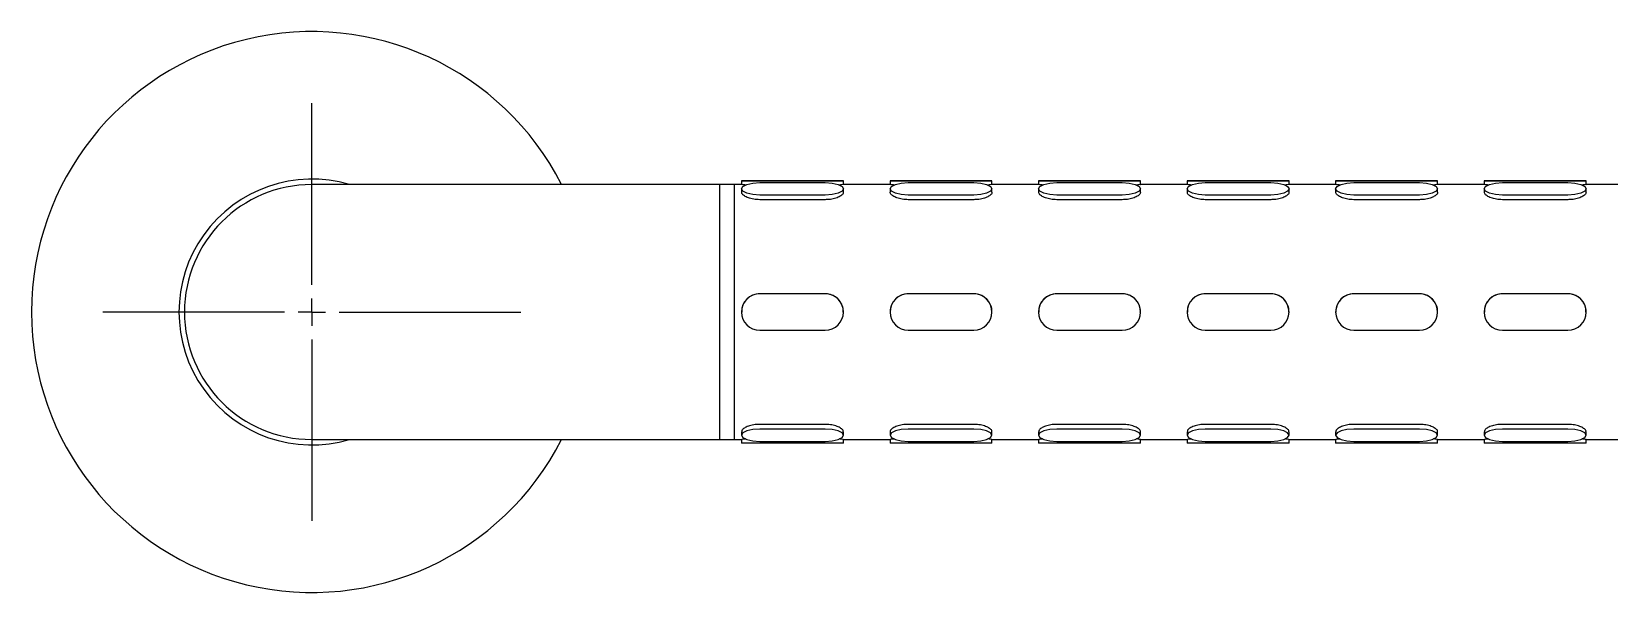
# Model space of a CAD drawing. Extents: x 0 to 3255, y 0 to 2385.
# Drawn here: x 1354.8 to 1571.5, y 1458.6 to 1535.6 of the extents above; entities that cross this region are included whole.
import ezdxf

# ---------------------------------------------------------------- set-up
doc = ezdxf.new("R2010")
doc.units = 0
doc.header["$LTSCALE"] = 10
doc.header["$MEASUREMENT"] = 0
doc.linetypes.add('CENTERX2', pattern=[20.32, 12.7, -2.54, 2.54, -2.54])
doc.layers.get('0').update_dxf_attribs({"linetype": 'CONTINUOUS'})
doc.layers.add('中心线层', color=1, linetype='CENTERX2', lineweight=25)

# ---------------------------------------------------------------- blocks, each defined once
blk = doc.blocks.new('SW_CENTERMARKSYMBOL_0')
at = {"layer": '中心线层', "color": 0}
for p, q in [((0, 1.25), (0, 9.5625)), ((-1.25, 0), (-9.5625, 0)), ((0, 0), (-0.625, 0)), ((0, 0), (0, 0.625)), ((0, 0), (0, -0.625)), ((0, 0), (0.625, 0)), ((1.25, 0), (9.5625, 0)), ((0, -1.25), (0, -9.5625))]:
    blk.add_line(p, q, dxfattribs=at)

msp = doc.modelspace()

# ---------------------------------------------------------------- linework, layer by layer
at = {"color": 7, "linetype": 'Continuous', "lineweight": 25}
for p, q in [((1452.32, 1515.1), (1452.32, 1514.6)), ((1454.82, 1515.1), (1463.82, 1515.1)), ((1463.82, 1515.1), (1454.82, 1515.1)), ((1454.82, 1514.87), (1463.82, 1514.87)), ((1466.32, 1514.6), (1466.32, 1515.1)), ((1472.72, 1515.1), (1472.72, 1514.6)), ((1475.22, 1515.1), (1484.22, 1515.1)), ((1484.22, 1515.1), (1475.22, 1515.1)), ((1475.22, 1514.87), (1484.22, 1514.87)), ((1486.72, 1514.6), (1486.72, 1515.1)), ((1493.12, 1515.1), (1493.12, 1514.6)), ((1495.62, 1515.1), (1504.62, 1515.1)), ((1504.62, 1515.1), (1495.62, 1515.1)), ((1495.62, 1514.87), (1504.62, 1514.87)), ((1507.12, 1514.6), (1507.12, 1515.1)), ((1513.52, 1515.1), (1513.52, 1514.6)), ((1516.02, 1515.1), (1525.02, 1515.1)), ((1525.02, 1515.1), (1516.02, 1515.1)), ((1516.02, 1514.87), (1525.02, 1514.87)), ((1527.52, 1514.6), (1527.52, 1515.1)), ((1533.92, 1515.1), (1533.92, 1514.6)), ((1536.42, 1515.1), (1545.42, 1515.1)), ((1545.42, 1515.1), (1536.42, 1515.1)), ((1536.42, 1514.87), (1545.42, 1514.87)), ((1547.92, 1514.6), (1547.92, 1515.1)), ((1554.32, 1515.1), (1554.32, 1514.6)), ((1556.82, 1515.1), (1565.82, 1515.1)), ((1565.82, 1515.1), (1556.82, 1515.1)), ((1556.82, 1514.87), (1565.82, 1514.87)), ((1568.32, 1514.6), (1568.32, 1515.1)), ((1418.32, 1514.6), (1393.32, 1514.6)), ((1449.32, 1514.6), (1418.32, 1514.6)), ((1451.32, 1514.6), (1449.32, 1514.6)), ((1449.32, 1514.6), (1449.32, 1479.6)), ((1452.36, 1514.6), (1451.32, 1514.6)), ((1451.32, 1514.6), (1451.32, 1497.1)), ((1451.32, 1514.6), (1451.32, 1479.6)), ((1452.32, 1514.02), (1452.32, 1513.54)), ((1463.82, 1513.16), (1454.82, 1513.16)), ((1472.76, 1514.6), (1466.29, 1514.6)), ((1466.32, 1513.54), (1466.32, 1514.02)), ((1472.72, 1514.02), (1472.72, 1513.54)), ((1484.22, 1513.16), (1475.22, 1513.16)), ((1493.16, 1514.6), (1486.69, 1514.6)), ((1486.72, 1513.54), (1486.72, 1514.02)), ((1493.12, 1514.02), (1493.12, 1513.54)), ((1504.62, 1513.16), (1495.62, 1513.16)), ((1513.56, 1514.6), (1507.09, 1514.6)), ((1507.12, 1513.54), (1507.12, 1514.02)), ((1513.52, 1514.02), (1513.52, 1513.54)), ((1525.02, 1513.16), (1516.02, 1513.16)), ((1533.96, 1514.6), (1527.49, 1514.6)), ((1527.52, 1513.54), (1527.52, 1514.02)), ((1533.92, 1514.02), (1533.92, 1513.54)), ((1545.42, 1513.16), (1536.42, 1513.16)), ((1554.36, 1514.6), (1547.89, 1514.6)), ((1547.92, 1513.54), (1547.92, 1514.02)), ((1554.32, 1514.02), (1554.32, 1513.54)), ((1565.82, 1513.16), (1556.82, 1513.16)), ((1574.76, 1514.6), (1568.29, 1514.6)), ((1568.32, 1513.54), (1568.32, 1514.02)), ((1463.82, 1512.52), (1454.82, 1512.52)), ((1484.22, 1512.52), (1475.22, 1512.52)), ((1504.62, 1512.52), (1495.62, 1512.52)), ((1525.02, 1512.52), (1516.02, 1512.52)), ((1545.42, 1512.52), (1536.42, 1512.52)), ((1565.82, 1512.52), (1556.82, 1512.52)), ((1463.82, 1499.6), (1454.82, 1499.6)), ((1463.82, 1499.6), (1454.82, 1499.6)), ((1484.22, 1499.6), (1475.22, 1499.6)), ((1484.22, 1499.6), (1475.22, 1499.6)), ((1504.62, 1499.6), (1495.62, 1499.6)), ((1504.62, 1499.6), (1495.62, 1499.6)), ((1525.02, 1499.6), (1516.02, 1499.6)), ((1525.02, 1499.6), (1516.02, 1499.6)), ((1545.42, 1499.6), (1536.42, 1499.6)), ((1545.42, 1499.6), (1536.42, 1499.6)), ((1565.82, 1499.6), (1556.82, 1499.6)), ((1565.82, 1499.6), (1556.82, 1499.6)), ((1451.32, 1497.1), (1451.32, 1479.6)), ((1452.32, 1497.1), (1452.32, 1497.1)), ((1466.32, 1497.1), (1466.32, 1497.1)), ((1472.72, 1497.1), (1472.72, 1497.1)), ((1486.72, 1497.1), (1486.72, 1497.1)), ((1493.12, 1497.1), (1493.12, 1497.1)), ((1507.12, 1497.1), (1507.12, 1497.1)), ((1513.52, 1497.1), (1513.52, 1497.1)), ((1527.52, 1497.1), (1527.52, 1497.1)), ((1533.92, 1497.1), (1533.92, 1497.1)), ((1547.92, 1497.1), (1547.92, 1497.1)), ((1554.32, 1497.1), (1554.32, 1497.1)), ((1568.32, 1497.1), (1568.32, 1497.1)), ((1454.82, 1494.6), (1463.82, 1494.6)), ((1475.22, 1494.6), (1484.22, 1494.6)), ((1495.62, 1494.6), (1504.62, 1494.6)), ((1516.02, 1494.6), (1525.02, 1494.6)), ((1536.42, 1494.6), (1545.42, 1494.6)), ((1556.82, 1494.6), (1565.82, 1494.6)), ((1452.32, 1480.66), (1452.32, 1480.19)), ((1463.82, 1481.68), (1454.82, 1481.68)), ((1463.82, 1481.04), (1454.82, 1481.04)), ((1466.32, 1480.19), (1466.32, 1480.66)), ((1472.72, 1480.66), (1472.72, 1480.19)), ((1484.22, 1481.68), (1475.22, 1481.68)), ((1484.22, 1481.04), (1475.22, 1481.04)), ((1486.72, 1480.19), (1486.72, 1480.66)), ((1493.12, 1480.66), (1493.12, 1480.19)), ((1504.62, 1481.68), (1495.62, 1481.68)), ((1504.62, 1481.04), (1495.62, 1481.04)), ((1507.12, 1480.19), (1507.12, 1480.66)), ((1513.52, 1480.66), (1513.52, 1480.19)), ((1525.02, 1481.68), (1516.02, 1481.68)), ((1525.02, 1481.04), (1516.02, 1481.04)), ((1527.52, 1480.19), (1527.52, 1480.66)), ((1533.92, 1480.66), (1533.92, 1480.19)), ((1545.42, 1481.68), (1536.42, 1481.68)), ((1545.42, 1481.04), (1536.42, 1481.04)), ((1547.92, 1480.19), (1547.92, 1480.66)), ((1554.32, 1480.66), (1554.32, 1480.19)), ((1565.82, 1481.68), (1556.82, 1481.68)), ((1565.82, 1481.04), (1556.82, 1481.04)), ((1568.32, 1480.19), (1568.32, 1480.66)), ((1393.32, 1479.6), (1418.32, 1479.6)), ((1418.32, 1479.6), (1449.32, 1479.6)), ((1449.32, 1479.6), (1451.32, 1479.6)), ((1451.32, 1479.6), (1452.36, 1479.6)), ((1452.32, 1479.61), (1452.32, 1479.1)), ((1454.82, 1479.33), (1463.82, 1479.33)), ((1463.82, 1479.1), (1454.82, 1479.1)), ((1466.29, 1479.6), (1472.76, 1479.6)), ((1466.32, 1479.1), (1466.32, 1479.61)), ((1472.72, 1479.61), (1472.72, 1479.1)), ((1475.22, 1479.33), (1484.22, 1479.33)), ((1484.22, 1479.1), (1475.22, 1479.1)), ((1486.69, 1479.6), (1493.16, 1479.6)), ((1486.72, 1479.1), (1486.72, 1479.61)), ((1493.12, 1479.61), (1493.12, 1479.1)), ((1495.62, 1479.33), (1504.62, 1479.33)), ((1504.62, 1479.1), (1495.62, 1479.1)), ((1507.09, 1479.6), (1513.56, 1479.6)), ((1507.12, 1479.1), (1507.12, 1479.61)), ((1513.52, 1479.61), (1513.52, 1479.1)), ((1516.02, 1479.33), (1525.02, 1479.33)), ((1525.02, 1479.1), (1516.02, 1479.1)), ((1527.49, 1479.6), (1533.96, 1479.6)), ((1527.52, 1479.1), (1527.52, 1479.61)), ((1533.92, 1479.61), (1533.92, 1479.1)), ((1536.42, 1479.33), (1545.42, 1479.33)), ((1545.42, 1479.1), (1536.42, 1479.1)), ((1547.89, 1479.6), (1554.36, 1479.6)), ((1547.92, 1479.1), (1547.92, 1479.61)), ((1554.32, 1479.61), (1554.32, 1479.1)), ((1556.82, 1479.33), (1565.82, 1479.33)), ((1565.82, 1479.1), (1556.82, 1479.1)), ((1568.29, 1479.6), (1574.76, 1479.6)), ((1568.32, 1479.1), (1568.32, 1479.61))]:
    msp.add_line(p, q, dxfattribs=at)
at = {"color": 7, "linetype": 'Continuous', "lineweight": 25, "flags": 128}
for points in [[(1454.82, 1515.1), (1453.87, 1515.1), (1453.06, 1515.1), (1452.51, 1515.1), (1452.32, 1515.1), (1452.51, 1515.1), (1453.06, 1515.1), (1453.87, 1515.1), (1454.82, 1515.1)], [(1454.82, 1513.16), (1453.87, 1513.23), (1453.06, 1513.41), (1452.51, 1513.69), (1452.32, 1514.02), (1452.51, 1514.35), (1453.06, 1514.62), (1453.87, 1514.81), (1454.82, 1514.87)], [(1463.82, 1515.1), (1464.78, 1515.1), (1465.59, 1515.1), (1466.13, 1515.1), (1466.32, 1515.1), (1466.13, 1515.1), (1465.59, 1515.1), (1464.78, 1515.1), (1463.82, 1515.1)], [(1463.82, 1514.87), (1464.78, 1514.81), (1465.59, 1514.62), (1466.13, 1514.35), (1466.32, 1514.02), (1466.13, 1513.69), (1465.59, 1513.41), (1464.78, 1513.23), (1463.82, 1513.16)], [(1475.22, 1515.1), (1474.27, 1515.1), (1473.46, 1515.1), (1472.91, 1515.1), (1472.72, 1515.1), (1472.91, 1515.1), (1473.46, 1515.1), (1474.27, 1515.1), (1475.22, 1515.1)], [(1475.22, 1513.16), (1474.27, 1513.23), (1473.46, 1513.41), (1472.91, 1513.69), (1472.72, 1514.02), (1472.91, 1514.35), (1473.46, 1514.62), (1474.27, 1514.81), (1475.22, 1514.87)], [(1484.22, 1515.1), (1485.18, 1515.1), (1485.99, 1515.1), (1486.53, 1515.1), (1486.72, 1515.1), (1486.53, 1515.1), (1485.99, 1515.1), (1485.18, 1515.1), (1484.22, 1515.1)], [(1484.22, 1514.87), (1485.18, 1514.81), (1485.99, 1514.62), (1486.53, 1514.35), (1486.72, 1514.02), (1486.53, 1513.69), (1485.99, 1513.41), (1485.18, 1513.23), (1484.22, 1513.16)], [(1495.62, 1515.1), (1494.67, 1515.1), (1493.86, 1515.1), (1493.31, 1515.1), (1493.12, 1515.1), (1493.31, 1515.1), (1493.86, 1515.1), (1494.67, 1515.1), (1495.62, 1515.1)], [(1495.62, 1513.16), (1494.67, 1513.23), (1493.86, 1513.41), (1493.31, 1513.69), (1493.12, 1514.02), (1493.31, 1514.35), (1493.86, 1514.62), (1494.67, 1514.81), (1495.62, 1514.87)], [(1504.62, 1515.1), (1505.58, 1515.1), (1506.39, 1515.1), (1506.93, 1515.1), (1507.12, 1515.1), (1506.93, 1515.1), (1506.39, 1515.1), (1505.58, 1515.1), (1504.62, 1515.1)], [(1504.62, 1514.87), (1505.58, 1514.81), (1506.39, 1514.62), (1506.93, 1514.35), (1507.12, 1514.02), (1506.93, 1513.69), (1506.39, 1513.41), (1505.58, 1513.23), (1504.62, 1513.16)], [(1516.02, 1515.1), (1515.07, 1515.1), (1514.26, 1515.1), (1513.71, 1515.1), (1513.52, 1515.1), (1513.71, 1515.1), (1514.26, 1515.1), (1515.07, 1515.1), (1516.02, 1515.1)], [(1516.02, 1513.16), (1515.07, 1513.23), (1514.26, 1513.41), (1513.71, 1513.69), (1513.52, 1514.02), (1513.71, 1514.35), (1514.26, 1514.62), (1515.07, 1514.81), (1516.02, 1514.87)], [(1525.02, 1515.1), (1525.98, 1515.1), (1526.79, 1515.1), (1527.33, 1515.1), (1527.52, 1515.1), (1527.33, 1515.1), (1526.79, 1515.1), (1525.98, 1515.1), (1525.02, 1515.1)], [(1525.02, 1514.87), (1525.98, 1514.81), (1526.79, 1514.62), (1527.33, 1514.35), (1527.52, 1514.02), (1527.33, 1513.69), (1526.79, 1513.41), (1525.98, 1513.23), (1525.02, 1513.16)], [(1536.42, 1515.1), (1535.47, 1515.1), (1534.66, 1515.1), (1534.11, 1515.1), (1533.92, 1515.1), (1534.11, 1515.1), (1534.66, 1515.1), (1535.47, 1515.1), (1536.42, 1515.1)], [(1536.42, 1513.16), (1535.47, 1513.23), (1534.66, 1513.41), (1534.11, 1513.69), (1533.92, 1514.02), (1534.11, 1514.35), (1534.66, 1514.62), (1535.47, 1514.81), (1536.42, 1514.87)], [(1545.42, 1515.1), (1546.38, 1515.1), (1547.19, 1515.1), (1547.73, 1515.1), (1547.92, 1515.1), (1547.73, 1515.1), (1547.19, 1515.1), (1546.38, 1515.1), (1545.42, 1515.1)], [(1545.42, 1514.87), (1546.38, 1514.81), (1547.19, 1514.62), (1547.73, 1514.35), (1547.92, 1514.02), (1547.73, 1513.69), (1547.19, 1513.41), (1546.38, 1513.23), (1545.42, 1513.16)], [(1556.82, 1515.1), (1555.87, 1515.1), (1555.06, 1515.1), (1554.51, 1515.1), (1554.32, 1515.1), (1554.51, 1515.1), (1555.06, 1515.1), (1555.87, 1515.1), (1556.82, 1515.1)], [(1556.82, 1513.16), (1555.87, 1513.23), (1555.06, 1513.41), (1554.51, 1513.69), (1554.32, 1514.02), (1554.51, 1514.35), (1555.06, 1514.62), (1555.87, 1514.81), (1556.82, 1514.87)], [(1565.82, 1515.1), (1566.78, 1515.1), (1567.59, 1515.1), (1568.13, 1515.1), (1568.32, 1515.1), (1568.13, 1515.1), (1567.59, 1515.1), (1566.78, 1515.1), (1565.82, 1515.1)], [(1565.82, 1514.87), (1566.78, 1514.81), (1567.59, 1514.62), (1568.13, 1514.35), (1568.32, 1514.02), (1568.13, 1513.69), (1567.59, 1513.41), (1566.78, 1513.23), (1565.82, 1513.16)], [(1454.82, 1481.04), (1453.87, 1480.98), (1453.06, 1480.79), (1452.51, 1480.52), (1452.32, 1480.19), (1452.51, 1479.86), (1453.06, 1479.58), (1453.87, 1479.4), (1454.82, 1479.33)], [(1463.82, 1479.33), (1464.78, 1479.4), (1465.59, 1479.58), (1466.13, 1479.86), (1466.32, 1480.19), (1466.13, 1480.52), (1465.59, 1480.79), (1464.78, 1480.98), (1463.82, 1481.04)], [(1475.22, 1481.04), (1474.27, 1480.98), (1473.46, 1480.79), (1472.91, 1480.52), (1472.72, 1480.19), (1472.91, 1479.86), (1473.46, 1479.58), (1474.27, 1479.4), (1475.22, 1479.33)], [(1484.22, 1479.33), (1485.18, 1479.4), (1485.99, 1479.58), (1486.53, 1479.86), (1486.72, 1480.19), (1486.53, 1480.52), (1485.99, 1480.79), (1485.18, 1480.98), (1484.22, 1481.04)], [(1495.62, 1481.04), (1494.67, 1480.98), (1493.86, 1480.79), (1493.31, 1480.52), (1493.12, 1480.19), (1493.31, 1479.86), (1493.86, 1479.58), (1494.67, 1479.4), (1495.62, 1479.33)], [(1504.62, 1479.33), (1505.58, 1479.4), (1506.39, 1479.58), (1506.93, 1479.86), (1507.12, 1480.19), (1506.93, 1480.52), (1506.39, 1480.79), (1505.58, 1480.98), (1504.62, 1481.04)], [(1516.02, 1481.04), (1515.07, 1480.98), (1514.26, 1480.79), (1513.71, 1480.52), (1513.52, 1480.19), (1513.71, 1479.86), (1514.26, 1479.58), (1515.07, 1479.4), (1516.02, 1479.33)], [(1525.02, 1479.33), (1525.98, 1479.4), (1526.79, 1479.58), (1527.33, 1479.86), (1527.52, 1480.19), (1527.33, 1480.52), (1526.79, 1480.79), (1525.98, 1480.98), (1525.02, 1481.04)], [(1536.42, 1481.04), (1535.47, 1480.98), (1534.66, 1480.79), (1534.11, 1480.52), (1533.92, 1480.19), (1534.11, 1479.86), (1534.66, 1479.58), (1535.47, 1479.4), (1536.42, 1479.33)], [(1545.42, 1479.33), (1546.38, 1479.4), (1547.19, 1479.58), (1547.73, 1479.86), (1547.92, 1480.19), (1547.73, 1480.52), (1547.19, 1480.79), (1546.38, 1480.98), (1545.42, 1481.04)], [(1556.82, 1481.04), (1555.87, 1480.98), (1555.06, 1480.79), (1554.51, 1480.52), (1554.32, 1480.19), (1554.51, 1479.86), (1555.06, 1479.58), (1555.87, 1479.4), (1556.82, 1479.33)], [(1565.82, 1479.33), (1566.78, 1479.4), (1567.59, 1479.58), (1568.13, 1479.86), (1568.32, 1480.19), (1568.13, 1480.52), (1567.59, 1480.79), (1566.78, 1480.98), (1565.82, 1481.04)], [(1454.82, 1479.1), (1453.87, 1479.1), (1453.06, 1479.1), (1452.51, 1479.1), (1452.32, 1479.1)], [(1466.32, 1479.1), (1466.13, 1479.1), (1465.59, 1479.1), (1464.78, 1479.1), (1463.82, 1479.1)], [(1475.22, 1479.1), (1474.27, 1479.1), (1473.46, 1479.1), (1472.91, 1479.1), (1472.72, 1479.1)], [(1486.72, 1479.1), (1486.53, 1479.1), (1485.99, 1479.1), (1485.18, 1479.1), (1484.22, 1479.1)], [(1495.62, 1479.1), (1494.67, 1479.1), (1493.86, 1479.1), (1493.31, 1479.1), (1493.12, 1479.1)], [(1507.12, 1479.1), (1506.93, 1479.1), (1506.39, 1479.1), (1505.58, 1479.1), (1504.62, 1479.1)], [(1516.02, 1479.1), (1515.07, 1479.1), (1514.26, 1479.1), (1513.71, 1479.1), (1513.52, 1479.1)], [(1527.52, 1479.1), (1527.33, 1479.1), (1526.79, 1479.1), (1525.98, 1479.1), (1525.02, 1479.1)], [(1536.42, 1479.1), (1535.47, 1479.1), (1534.66, 1479.1), (1534.11, 1479.1), (1533.92, 1479.1)], [(1547.92, 1479.1), (1547.73, 1479.1), (1547.19, 1479.1), (1546.38, 1479.1), (1545.42, 1479.1)], [(1556.82, 1479.1), (1555.87, 1479.1), (1555.06, 1479.1), (1554.51, 1479.1), (1554.32, 1479.1)], [(1568.32, 1479.1), (1568.13, 1479.1), (1567.59, 1479.1), (1566.78, 1479.1), (1565.82, 1479.1)]]:
    msp.add_lwpolyline(points, dxfattribs=at)
at = {"color": 7, "linetype": 'Continuous', "lineweight": 25}
for centre, radius, start, end in [((1393.32, 1497.1), 38.5, 27.0357, 332.9643), ((1393.32, 1497.1), 18.25, 73.517, 286.483), ((1393.32, 1497.1), 17.5, 90, 180), ((1454.82, 1497.1), 2.5, 90, 270), ((1463.82, 1497.1), 2.5, 270, 90), ((1475.22, 1497.1), 2.5, 90, 270), ((1484.22, 1497.1), 2.5, 270, 90), ((1495.62, 1497.1), 2.5, 90, 270), ((1504.62, 1497.1), 2.5, 270, 90), ((1516.02, 1497.1), 2.5, 90, 270), ((1525.02, 1497.1), 2.5, 270, 90), ((1536.42, 1497.1), 2.5, 90, 270), ((1545.42, 1497.1), 2.5, 270, 90), ((1556.82, 1497.1), 2.5, 90, 270), ((1565.82, 1497.1), 2.5, 270, 90), ((1393.32, 1497.1), 17.5, 180, 270)]:
    msp.add_arc(centre, radius, start, end, dxfattribs=at)
for points, knots in [([(1452.89, 1514.53), (1452.83, 1514.54), (1452.57, 1514.57), (1452.36, 1514.6), (1452.36, 1514.6), (1452.36, 1514.6)], [0, 0, 0, 0, 0.161371, 0.66497, 1, 1, 1, 1]), ([(1454.82, 1512.52), (1454.54, 1512.54), (1453.99, 1512.56), (1453.24, 1512.76), (1452.68, 1513.04), (1452.36, 1513.32), (1452.36, 1513.48), (1452.36, 1513.54)], [0, 0, 0, 0, 0.213248, 0.426444, 0.641012, 0.856495, 1, 1, 1, 1]), ([(1466.29, 1513.54), (1466.3, 1513.51), (1466.34, 1513.39), (1466.11, 1513.14), (1465.64, 1512.85), (1464.94, 1512.62), (1464.3, 1512.53), (1463.92, 1512.53), (1463.82, 1512.52)], [0, 0, 0, 0, 0.070496, 0.28295, 0.496154, 0.711255, 0.926476, 1, 1, 1, 1]), ([(1466.29, 1514.6), (1466.3, 1514.6), (1466.33, 1514.61), (1466.16, 1514.58), (1465.88, 1514.55), (1465.77, 1514.53)], [0, 0, 0, 0, 0.168236, 0.669944, 1, 1, 1, 1]), ([(1473.29, 1514.53), (1473.23, 1514.54), (1472.97, 1514.57), (1472.76, 1514.6), (1472.76, 1514.6), (1472.76, 1514.6)], [0, 0, 0, 0, 0.161371, 0.66497, 1, 1, 1, 1]), ([(1475.22, 1512.52), (1474.94, 1512.54), (1474.39, 1512.56), (1473.64, 1512.76), (1473.08, 1513.04), (1472.76, 1513.32), (1472.76, 1513.48), (1472.76, 1513.54)], [0, 0, 0, 0, 0.213248, 0.426444, 0.641012, 0.856495, 1, 1, 1, 1]), ([(1486.69, 1513.54), (1486.7, 1513.51), (1486.74, 1513.39), (1486.51, 1513.14), (1486.04, 1512.85), (1485.34, 1512.62), (1484.7, 1512.53), (1484.32, 1512.53), (1484.22, 1512.52)], [0, 0, 0, 0, 0.070496, 0.28295, 0.496154, 0.711255, 0.926476, 1, 1, 1, 1]), ([(1486.69, 1514.6), (1486.7, 1514.6), (1486.73, 1514.61), (1486.56, 1514.58), (1486.28, 1514.55), (1486.17, 1514.53)], [0, 0, 0, 0, 0.168236, 0.669944, 1, 1, 1, 1]), ([(1493.69, 1514.53), (1493.63, 1514.54), (1493.37, 1514.57), (1493.16, 1514.6), (1493.16, 1514.6), (1493.16, 1514.6)], [0, 0, 0, 0, 0.161371, 0.66497, 1, 1, 1, 1]), ([(1495.62, 1512.52), (1495.34, 1512.54), (1494.79, 1512.56), (1494.04, 1512.76), (1493.48, 1513.04), (1493.16, 1513.32), (1493.16, 1513.48), (1493.16, 1513.54)], [0, 0, 0, 0, 0.213248, 0.426444, 0.641012, 0.856495, 1, 1, 1, 1]), ([(1507.09, 1513.54), (1507.1, 1513.51), (1507.14, 1513.39), (1506.91, 1513.14), (1506.44, 1512.85), (1505.74, 1512.62), (1505.1, 1512.53), (1504.72, 1512.53), (1504.62, 1512.52)], [0, 0, 0, 0, 0.070496, 0.28295, 0.496154, 0.711255, 0.926476, 1, 1, 1, 1]), ([(1507.09, 1514.6), (1507.1, 1514.6), (1507.13, 1514.61), (1506.96, 1514.58), (1506.68, 1514.55), (1506.57, 1514.53)], [0, 0, 0, 0, 0.168236, 0.669944, 1, 1, 1, 1]), ([(1514.09, 1514.53), (1514.03, 1514.54), (1513.77, 1514.57), (1513.56, 1514.6), (1513.56, 1514.6), (1513.56, 1514.6)], [0, 0, 0, 0, 0.161371, 0.66497, 1, 1, 1, 1]), ([(1516.02, 1512.52), (1515.74, 1512.54), (1515.19, 1512.56), (1514.44, 1512.76), (1513.88, 1513.04), (1513.56, 1513.32), (1513.56, 1513.48), (1513.56, 1513.54)], [0, 0, 0, 0, 0.213248, 0.426444, 0.641012, 0.856495, 1, 1, 1, 1]), ([(1527.49, 1513.54), (1527.5, 1513.51), (1527.54, 1513.39), (1527.31, 1513.14), (1526.84, 1512.85), (1526.14, 1512.62), (1525.5, 1512.53), (1525.12, 1512.53), (1525.02, 1512.52)], [0, 0, 0, 0, 0.070496, 0.28295, 0.496154, 0.711255, 0.926476, 1, 1, 1, 1]), ([(1527.49, 1514.6), (1527.5, 1514.6), (1527.53, 1514.61), (1527.36, 1514.58), (1527.08, 1514.55), (1526.97, 1514.53)], [0, 0, 0, 0, 0.168236, 0.669944, 1, 1, 1, 1]), ([(1534.49, 1514.53), (1534.43, 1514.54), (1534.17, 1514.57), (1533.96, 1514.6), (1533.96, 1514.6), (1533.96, 1514.6)], [0, 0, 0, 0, 0.161371, 0.66497, 1, 1, 1, 1]), ([(1536.42, 1512.52), (1536.14, 1512.54), (1535.59, 1512.56), (1534.84, 1512.76), (1534.28, 1513.04), (1533.96, 1513.32), (1533.96, 1513.48), (1533.96, 1513.54)], [0, 0, 0, 0, 0.213248, 0.426444, 0.641012, 0.856495, 1, 1, 1, 1]), ([(1547.89, 1513.54), (1547.9, 1513.51), (1547.94, 1513.39), (1547.71, 1513.14), (1547.24, 1512.85), (1546.54, 1512.62), (1545.9, 1512.53), (1545.52, 1512.53), (1545.42, 1512.52)], [0, 0, 0, 0, 0.070496, 0.28295, 0.496154, 0.711255, 0.926476, 1, 1, 1, 1]), ([(1547.89, 1514.6), (1547.9, 1514.6), (1547.93, 1514.61), (1547.76, 1514.58), (1547.48, 1514.55), (1547.37, 1514.53)], [0, 0, 0, 0, 0.168236, 0.669944, 1, 1, 1, 1]), ([(1554.89, 1514.53), (1554.83, 1514.54), (1554.57, 1514.57), (1554.36, 1514.6), (1554.36, 1514.6), (1554.36, 1514.6)], [0, 0, 0, 0, 0.161371, 0.66497, 1, 1, 1, 1]), ([(1556.82, 1512.52), (1556.54, 1512.54), (1555.99, 1512.56), (1555.24, 1512.76), (1554.68, 1513.04), (1554.36, 1513.32), (1554.36, 1513.48), (1554.36, 1513.54)], [0, 0, 0, 0, 0.213248, 0.426444, 0.641012, 0.856495, 1, 1, 1, 1]), ([(1568.29, 1513.54), (1568.3, 1513.51), (1568.34, 1513.39), (1568.11, 1513.14), (1567.64, 1512.85), (1566.94, 1512.62), (1566.3, 1512.53), (1565.92, 1512.53), (1565.82, 1512.52)], [0, 0, 0, 0, 0.070496, 0.28295, 0.496154, 0.711255, 0.926476, 1, 1, 1, 1]), ([(1568.29, 1514.6), (1568.3, 1514.6), (1568.33, 1514.61), (1568.16, 1514.58), (1567.88, 1514.55), (1567.77, 1514.53)], [0, 0, 0, 0, 0.168236, 0.669944, 1, 1, 1, 1]), ([(1454.82, 1499.6), (1454.54, 1499.58), (1453.99, 1499.52), (1453.24, 1499.09), (1452.68, 1498.46), (1452.36, 1497.76), (1452.36, 1497.29), (1452.36, 1497.1)], [0, 0, 0, 0, 0.213248, 0.426444, 0.641012, 0.856495, 1, 1, 1, 1]), ([(1466.29, 1497.1), (1466.3, 1497.2), (1466.34, 1497.57), (1466.11, 1498.2), (1465.64, 1498.9), (1464.94, 1499.39), (1464.3, 1499.59), (1463.92, 1499.6), (1463.82, 1499.6)], [0, 0, 0, 0, 0.070496, 0.28295, 0.496154, 0.711255, 0.926476, 1, 1, 1, 1]), ([(1475.22, 1499.6), (1474.94, 1499.58), (1474.39, 1499.52), (1473.64, 1499.09), (1473.08, 1498.46), (1472.76, 1497.76), (1472.76, 1497.29), (1472.76, 1497.1)], [0, 0, 0, 0, 0.213248, 0.426444, 0.641012, 0.856495, 1, 1, 1, 1]), ([(1486.69, 1497.1), (1486.7, 1497.2), (1486.74, 1497.57), (1486.51, 1498.2), (1486.04, 1498.9), (1485.34, 1499.39), (1484.7, 1499.59), (1484.32, 1499.6), (1484.22, 1499.6)], [0, 0, 0, 0, 0.070496, 0.28295, 0.496154, 0.711255, 0.926476, 1, 1, 1, 1]), ([(1495.62, 1499.6), (1495.34, 1499.58), (1494.79, 1499.52), (1494.04, 1499.09), (1493.48, 1498.46), (1493.16, 1497.76), (1493.16, 1497.29), (1493.16, 1497.1)], [0, 0, 0, 0, 0.213248, 0.426444, 0.641012, 0.856495, 1, 1, 1, 1]), ([(1507.09, 1497.1), (1507.1, 1497.2), (1507.14, 1497.57), (1506.91, 1498.2), (1506.44, 1498.9), (1505.74, 1499.39), (1505.1, 1499.59), (1504.72, 1499.6), (1504.62, 1499.6)], [0, 0, 0, 0, 0.070496, 0.28295, 0.496154, 0.711255, 0.926476, 1, 1, 1, 1]), ([(1516.02, 1499.6), (1515.74, 1499.58), (1515.19, 1499.52), (1514.44, 1499.09), (1513.88, 1498.46), (1513.56, 1497.76), (1513.56, 1497.29), (1513.56, 1497.1)], [0, 0, 0, 0, 0.213248, 0.426444, 0.641012, 0.856495, 1, 1, 1, 1]), ([(1527.49, 1497.1), (1527.5, 1497.2), (1527.54, 1497.57), (1527.31, 1498.2), (1526.84, 1498.9), (1526.14, 1499.39), (1525.5, 1499.59), (1525.12, 1499.6), (1525.02, 1499.6)], [0, 0, 0, 0, 0.070496, 0.28295, 0.496154, 0.711255, 0.926476, 1, 1, 1, 1]), ([(1536.42, 1499.6), (1536.14, 1499.58), (1535.59, 1499.52), (1534.84, 1499.09), (1534.28, 1498.46), (1533.96, 1497.76), (1533.96, 1497.29), (1533.96, 1497.1)], [0, 0, 0, 0, 0.213248, 0.426444, 0.641012, 0.856495, 1, 1, 1, 1]), ([(1547.89, 1497.1), (1547.9, 1497.2), (1547.94, 1497.57), (1547.71, 1498.2), (1547.24, 1498.9), (1546.54, 1499.39), (1545.9, 1499.59), (1545.52, 1499.6), (1545.42, 1499.6)], [0, 0, 0, 0, 0.070496, 0.28295, 0.496154, 0.711255, 0.926476, 1, 1, 1, 1]), ([(1556.82, 1499.6), (1556.54, 1499.58), (1555.99, 1499.52), (1555.24, 1499.09), (1554.68, 1498.46), (1554.36, 1497.76), (1554.36, 1497.29), (1554.36, 1497.1)], [0, 0, 0, 0, 0.213248, 0.426444, 0.641012, 0.856495, 1, 1, 1, 1]), ([(1568.29, 1497.1), (1568.3, 1497.2), (1568.34, 1497.57), (1568.11, 1498.2), (1567.64, 1498.9), (1566.94, 1499.39), (1566.3, 1499.59), (1565.92, 1499.6), (1565.82, 1499.6)], [0, 0, 0, 0, 0.070496, 0.28295, 0.496154, 0.711255, 0.926476, 1, 1, 1, 1]), ([(1454.82, 1481.68), (1454.54, 1481.67), (1453.99, 1481.64), (1453.24, 1481.44), (1452.68, 1481.17), (1452.36, 1480.89), (1452.36, 1480.73), (1452.36, 1480.66)], [0, 0, 0, 0, 0.213248, 0.426444, 0.641012, 0.856495, 1, 1, 1, 1]), ([(1466.29, 1480.66), (1466.3, 1480.69), (1466.34, 1480.82), (1466.11, 1481.06), (1465.64, 1481.35), (1464.94, 1481.58), (1464.3, 1481.67), (1463.92, 1481.68), (1463.82, 1481.68)], [0, 0, 0, 0, 0.070496, 0.28295, 0.496154, 0.711255, 0.926476, 1, 1, 1, 1]), ([(1475.22, 1481.68), (1474.94, 1481.67), (1474.39, 1481.64), (1473.64, 1481.44), (1473.08, 1481.17), (1472.76, 1480.89), (1472.76, 1480.73), (1472.76, 1480.66)], [0, 0, 0, 0, 0.213248, 0.426444, 0.641012, 0.856495, 1, 1, 1, 1]), ([(1486.69, 1480.66), (1486.7, 1480.69), (1486.74, 1480.82), (1486.51, 1481.06), (1486.04, 1481.35), (1485.34, 1481.58), (1484.7, 1481.67), (1484.32, 1481.68), (1484.22, 1481.68)], [0, 0, 0, 0, 0.070496, 0.28295, 0.496154, 0.711255, 0.926476, 1, 1, 1, 1]), ([(1495.62, 1481.68), (1495.34, 1481.67), (1494.79, 1481.64), (1494.04, 1481.44), (1493.48, 1481.17), (1493.16, 1480.89), (1493.16, 1480.73), (1493.16, 1480.66)], [0, 0, 0, 0, 0.213248, 0.426444, 0.641012, 0.856495, 1, 1, 1, 1]), ([(1507.09, 1480.66), (1507.1, 1480.69), (1507.14, 1480.82), (1506.91, 1481.06), (1506.44, 1481.35), (1505.74, 1481.58), (1505.1, 1481.67), (1504.72, 1481.68), (1504.62, 1481.68)], [0, 0, 0, 0, 0.070496, 0.28295, 0.496154, 0.711255, 0.926476, 1, 1, 1, 1]), ([(1516.02, 1481.68), (1515.74, 1481.67), (1515.19, 1481.64), (1514.44, 1481.44), (1513.88, 1481.17), (1513.56, 1480.89), (1513.56, 1480.73), (1513.56, 1480.66)], [0, 0, 0, 0, 0.213248, 0.426444, 0.641012, 0.856495, 1, 1, 1, 1]), ([(1527.49, 1480.66), (1527.5, 1480.69), (1527.54, 1480.82), (1527.31, 1481.06), (1526.84, 1481.35), (1526.14, 1481.58), (1525.5, 1481.67), (1525.12, 1481.68), (1525.02, 1481.68)], [0, 0, 0, 0, 0.070496, 0.28295, 0.496154, 0.711255, 0.926476, 1, 1, 1, 1]), ([(1536.42, 1481.68), (1536.14, 1481.67), (1535.59, 1481.64), (1534.84, 1481.44), (1534.28, 1481.17), (1533.96, 1480.89), (1533.96, 1480.73), (1533.96, 1480.66)], [0, 0, 0, 0, 0.213248, 0.426444, 0.641012, 0.856495, 1, 1, 1, 1]), ([(1547.89, 1480.66), (1547.9, 1480.69), (1547.94, 1480.82), (1547.71, 1481.06), (1547.24, 1481.35), (1546.54, 1481.58), (1545.9, 1481.67), (1545.52, 1481.68), (1545.42, 1481.68)], [0, 0, 0, 0, 0.070496, 0.28295, 0.496154, 0.711255, 0.926476, 1, 1, 1, 1]), ([(1556.82, 1481.68), (1556.54, 1481.67), (1555.99, 1481.64), (1555.24, 1481.44), (1554.68, 1481.17), (1554.36, 1480.89), (1554.36, 1480.73), (1554.36, 1480.66)], [0, 0, 0, 0, 0.213248, 0.426444, 0.641012, 0.856495, 1, 1, 1, 1]), ([(1568.29, 1480.66), (1568.3, 1480.69), (1568.34, 1480.82), (1568.11, 1481.06), (1567.64, 1481.35), (1566.94, 1481.58), (1566.3, 1481.67), (1565.92, 1481.68), (1565.82, 1481.68)], [0, 0, 0, 0, 0.070496, 0.28295, 0.496154, 0.711255, 0.926476, 1, 1, 1, 1]), ([(1452.89, 1479.67), (1452.83, 1479.67), (1452.57, 1479.64), (1452.36, 1479.61), (1452.36, 1479.61), (1452.36, 1479.61)], [0, 0, 0, 0, 0.161036, 0.665673, 1, 1, 1, 1]), ([(1466.29, 1479.61), (1466.3, 1479.61), (1466.33, 1479.6), (1466.16, 1479.63), (1465.88, 1479.66), (1465.77, 1479.67)], [0, 0, 0, 0, 0.167182, 0.669943, 1, 1, 1, 1]), ([(1473.29, 1479.67), (1473.23, 1479.67), (1472.97, 1479.64), (1472.76, 1479.61), (1472.76, 1479.61), (1472.76, 1479.61)], [0, 0, 0, 0, 0.161036, 0.665673, 1, 1, 1, 1]), ([(1486.69, 1479.61), (1486.7, 1479.61), (1486.73, 1479.6), (1486.56, 1479.63), (1486.28, 1479.66), (1486.17, 1479.67)], [0, 0, 0, 0, 0.1671823, 0.6699432, 1, 1, 1, 1]), ([(1493.69, 1479.67), (1493.63, 1479.67), (1493.37, 1479.64), (1493.16, 1479.61), (1493.16, 1479.61), (1493.16, 1479.61)], [0, 0, 0, 0, 0.161036, 0.665673, 1, 1, 1, 1]), ([(1507.09, 1479.61), (1507.1, 1479.61), (1507.13, 1479.6), (1506.96, 1479.63), (1506.68, 1479.66), (1506.57, 1479.67)], [0, 0, 0, 0, 0.167182, 0.669943, 1, 1, 1, 1]), ([(1514.09, 1479.67), (1514.03, 1479.67), (1513.77, 1479.64), (1513.56, 1479.61), (1513.56, 1479.61), (1513.56, 1479.61)], [0, 0, 0, 0, 0.161036, 0.665673, 1, 1, 1, 1]), ([(1527.49, 1479.61), (1527.5, 1479.61), (1527.53, 1479.6), (1527.36, 1479.63), (1527.08, 1479.66), (1526.97, 1479.67)], [0, 0, 0, 0, 0.167182, 0.669943, 1, 1, 1, 1]), ([(1534.49, 1479.67), (1534.43, 1479.67), (1534.17, 1479.64), (1533.96, 1479.61), (1533.96, 1479.61), (1533.96, 1479.61)], [0, 0, 0, 0, 0.161036, 0.665673, 1, 1, 1, 1]), ([(1547.89, 1479.61), (1547.9, 1479.61), (1547.93, 1479.6), (1547.76, 1479.63), (1547.48, 1479.66), (1547.37, 1479.67)], [0, 0, 0, 0, 0.167182, 0.669943, 1, 1, 1, 1]), ([(1554.89, 1479.67), (1554.83, 1479.67), (1554.57, 1479.64), (1554.36, 1479.61), (1554.36, 1479.61), (1554.36, 1479.61)], [0, 0, 0, 0, 0.161036, 0.665673, 1, 1, 1, 1]), ([(1568.29, 1479.61), (1568.3, 1479.61), (1568.33, 1479.6), (1568.16, 1479.63), (1567.88, 1479.66), (1567.77, 1479.67)], [0, 0, 0, 0, 0.1671823, 0.6699432, 1, 1, 1, 1])]:
    msp.add_open_spline(points, degree=3, knots=knots, dxfattribs=at)

# ---------------------------------------------------------------- block references
at = {"layer": '中心线层', "xscale": 3, "yscale": 3, "zscale": 3}
msp.add_blockref('SW_CENTERMARKSYMBOL_0', (1393.32, 1497.1), dxfattribs=at)

doc.saveas('drawing.dxf')
